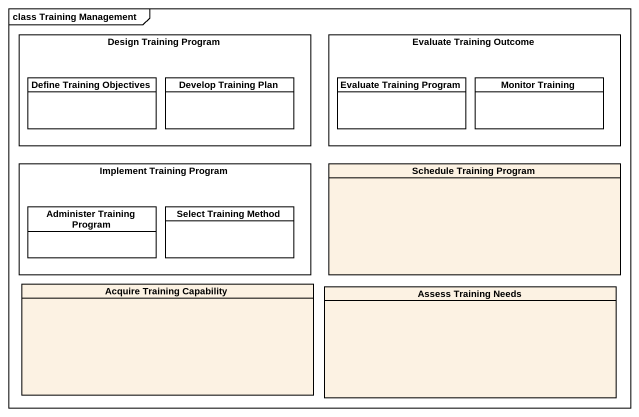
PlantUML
@startuml
mainframe class Training Management
hide circle
hide empty members
rectangle "Design Training Program" as Design_Training_Program {
  class "Define Training Objectives" as Define_Training_Objectives #FFFFFF
  class "Develop Training Plan" as Develop_Training_Plan #FFFFFF
}
rectangle "Evaluate Training Outcome" as Evaluate_Training_Outcome {
  class "Evaluate Training Program" as Evaluate_Training_Program #FFFFFF
  class "Monitor Training" as Monitor_Training #FFFFFF
}
rectangle "Implement Training Program" as Implement_Training_Program {
  class "Administer Training Program" as Administer_Training_Program #FFFFFF
  class "Select Training Method" as Select_Training_Method #FFFFFF
}
class "Schedule Training Program" as Schedule_Training_Program
class "Acquire Training Capability" as Acquire_Training_Capability
class "Assess Training Needs" as Assess_Training_Needs
@enduml
